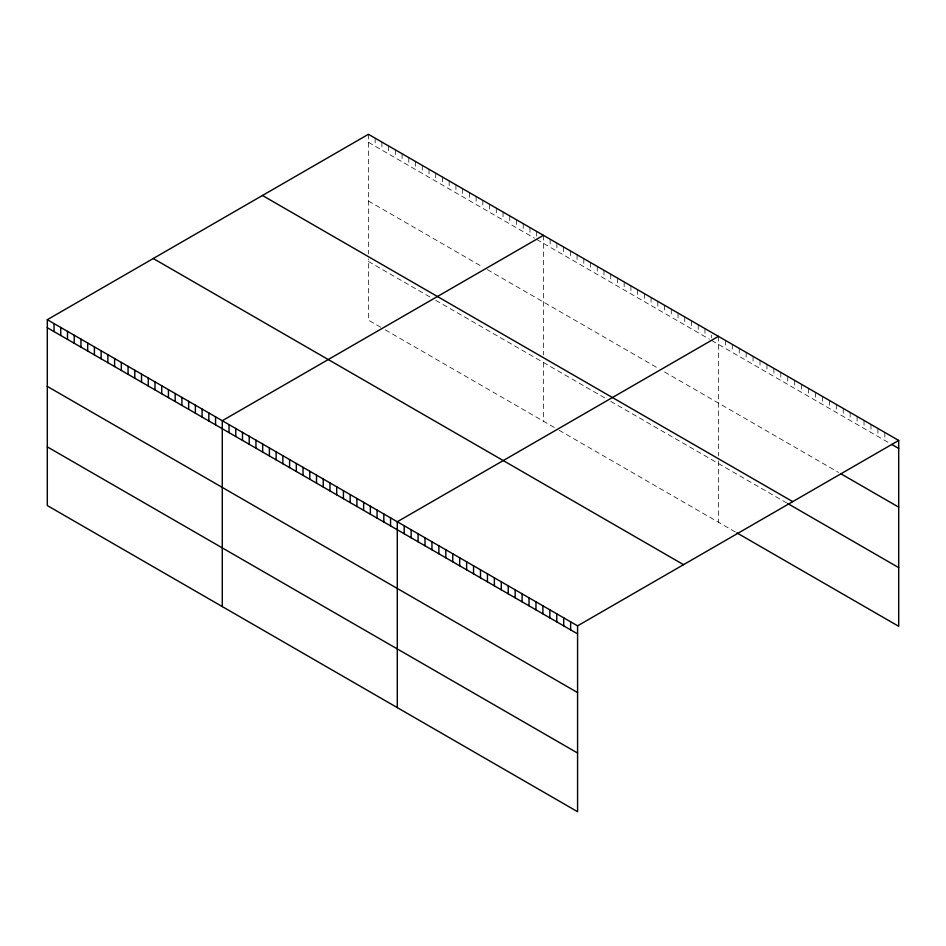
<?xml version="1.0" encoding="UTF-8"?>
<svg xmlns="http://www.w3.org/2000/svg" width="946" height="946" viewBox="0 0 946 946"><rect width="100%" height="100%" fill="white"/><g stroke="black" fill="none" stroke-linecap="round" stroke-linejoin="round"><path stroke-width="0.71" stroke-dasharray="4.73 3.55" d="M368.42 142.314L534.443 238.156M536.689 239.456L709.429 339.188M711.676 340.489L889.453 443.118M368.42 201.001L482.838 267.056M487.332 269.645L657.837 368.089M664.565 371.967L838.605 472.456M368.42 261.463L431.246 297.73M435.728 300.32L606.232 398.763M610.726 401.352L786.599 502.894M380.765 327.281L368.42 320.15L368.42 258.944M385.247 329.87L556.875 428.952M559.121 430.253L735.74 532.22M884.829 432.44L884.829 440.458M877.9 428.443L877.9 436.449M870.959 424.435L870.959 432.452M864.029 420.426L864.029 428.443M857.1 416.429L857.1 424.447M850.158 412.421L850.158 420.438M843.229 408.424L843.229 416.429M836.288 404.415L836.288 412.432M829.358 400.418L829.358 408.424M822.417 396.409L822.417 404.427M815.487 392.401L815.487 400.418M808.558 388.404L808.558 396.421M801.617 384.395L801.617 392.413M794.687 380.398L794.687 388.404M787.746 376.39L787.746 384.407M780.817 372.393L780.817 380.398M773.887 368.384L773.887 376.402M766.946 364.387L766.946 372.393M760.016 360.379L760.016 368.396M753.075 356.37L753.075 364.387M746.146 352.373L746.146 360.379M739.204 348.365L739.204 356.382M732.275 344.368L732.275 352.373M725.346 340.359L725.346 348.376M718.404 336.362L718.404 455.96M718.404 461.009L718.404 522.216M711.676 335.144L711.676 337.817M704.947 328.581L704.947 336.599M698.219 324.703L698.219 332.708M691.491 320.812L691.491 328.83M684.75 316.934L684.75 324.939M678.022 313.043L678.022 321.061M671.293 309.153L671.293 317.17M664.565 305.274L664.565 313.28M657.837 301.384L657.837 309.401M651.108 297.505L651.108 305.511M644.368 293.615L644.368 301.632M637.639 289.724L637.639 297.742M630.911 285.846L630.911 293.851M624.183 281.955L624.183 289.973M617.454 278.065L617.454 286.082M610.726 274.186L610.726 282.204M603.986 270.296L603.986 278.313M597.257 266.417L597.257 274.423M590.529 262.527L590.529 270.544M583.8 258.636L583.8 266.654M577.072 254.758L577.072 262.775M570.343 250.867L570.343 258.885M563.603 246.989L563.603 254.994M556.875 243.098L556.875 251.116M550.146 239.208L550.146 247.225M543.418 235.329L543.418 354.939M543.418 362.495L543.418 421.183M536.689 231.439L536.689 236.784M529.961 227.56L529.961 235.566M523.221 223.67L523.221 231.687M516.492 219.779L516.492 227.797M509.764 215.901L509.764 223.906M503.036 212.01L503.036 220.028M496.307 208.132L496.307 216.137M489.567 204.241L489.567 212.259M482.838 200.351L482.838 208.368M476.11 196.472L476.11 204.478M469.382 192.582L469.382 200.599M462.653 188.703L462.653 196.709M455.925 184.813L455.925 192.83M449.184 180.923L449.184 188.94M442.456 177.044L442.456 185.049M435.728 173.153L435.728 181.171M428.999 169.275L428.999 177.28M422.271 165.384L422.271 173.402M415.542 161.494L415.542 169.511M408.802 157.615L408.802 165.621M402.074 153.725L402.074 161.742M395.345 149.835L395.345 157.852M388.617 145.956L388.617 153.973M381.888 142.066L381.888 150.083M375.16 138.187L375.16 146.192M368.42 134.297L368.42 253.906"/><path stroke-width="1.42" d="M47.3 319.701L577.58 625.85L577.58 811.703L47.3 505.554L47.3 319.701L368.42 134.297L898.7 440.446L898.7 626.299L736.899 532.882M543.418 235.329L222.286 420.722L222.286 606.587M718.404 336.362L397.285 521.754L397.285 707.608M577.58 625.85L898.7 440.446M891.771 444.454L898.7 448.463M840.911 473.792L898.7 507.151M262.456 195.479L792.724 501.628M787.746 503.556L898.7 567.612M153.276 258.518L683.544 564.667M47.3 327.706L577.58 633.867M47.3 386.394L577.58 692.555M47.3 446.867L577.58 753.016M570.639 621.841L570.639 629.859M563.71 617.844L563.71 625.85M556.768 613.836L556.768 621.853M549.839 609.839L549.839 617.844M542.898 605.83L542.898 613.848M535.968 601.833L535.968 609.839M529.039 597.825L529.039 605.842M522.097 593.816L522.097 601.833M515.168 589.819L515.168 597.825M508.227 585.811L508.227 593.828M501.297 581.814L501.297 589.819M494.368 577.805L494.368 585.822M487.427 573.808L487.427 581.814M480.497 569.799L480.497 577.817M473.556 565.791L473.556 573.808M466.626 561.794L466.626 569.811M459.685 557.785L459.685 565.803M452.756 553.788L452.756 561.794M445.826 549.78L445.826 557.797M438.885 545.783L438.885 553.788M431.955 541.774L431.955 549.792M425.014 537.766L425.014 545.783M418.085 533.769L418.085 541.786M411.155 529.76L411.155 537.777M404.214 525.763L404.214 533.769M390.556 517.876L390.556 525.881M383.816 513.985L383.816 522.003M377.087 510.095L377.087 518.112M370.359 506.216L370.359 514.222M363.631 502.326L363.631 510.343M356.902 498.447L356.902 506.453M350.174 494.557L350.174 502.574M343.433 490.667L343.433 498.684M336.705 486.788L336.705 494.793M329.977 482.898L329.977 490.915M323.248 479.019L323.248 487.024M316.52 475.129L316.52 483.146M309.791 471.238L309.791 479.255M303.051 467.359L303.051 475.365M296.323 463.469L296.323 471.486M289.594 459.59L289.594 467.596M282.866 455.7L282.866 463.717M276.137 451.81L276.137 459.827M269.409 447.931L269.409 455.937M262.669 444.041L262.669 452.058M255.94 440.162L255.94 448.168M249.212 436.272L249.212 444.289M242.483 432.381L242.483 440.398M235.755 428.503L235.755 436.508M229.027 424.612L229.027 432.629M215.558 416.843L215.558 424.86M208.83 412.953L208.83 420.97M202.101 409.074L202.101 417.08M195.373 405.184L195.373 413.201M188.644 401.293L188.644 409.311M181.904 397.415L181.904 405.42M175.176 393.524L175.176 401.542M168.447 389.646L168.447 397.651M161.719 385.755L161.719 393.773M154.99 381.865L154.99 389.882M148.262 377.986L148.262 385.992M141.522 374.096L141.522 382.113M134.793 370.217L134.793 378.223M128.065 366.327L128.065 374.344M121.336 362.436L121.336 370.454M114.608 358.558L114.608 366.563M107.879 354.667L107.879 362.685M101.139 350.789L101.139 358.794M94.411 346.898L94.411 354.916M87.682 343.008L87.682 351.025M80.954 339.129L80.954 347.135M74.226 335.239L74.226 343.256M67.497 331.36L67.497 339.366M60.757 327.47L60.757 335.487M54.028 323.579L54.028 331.597"/></g></svg>
